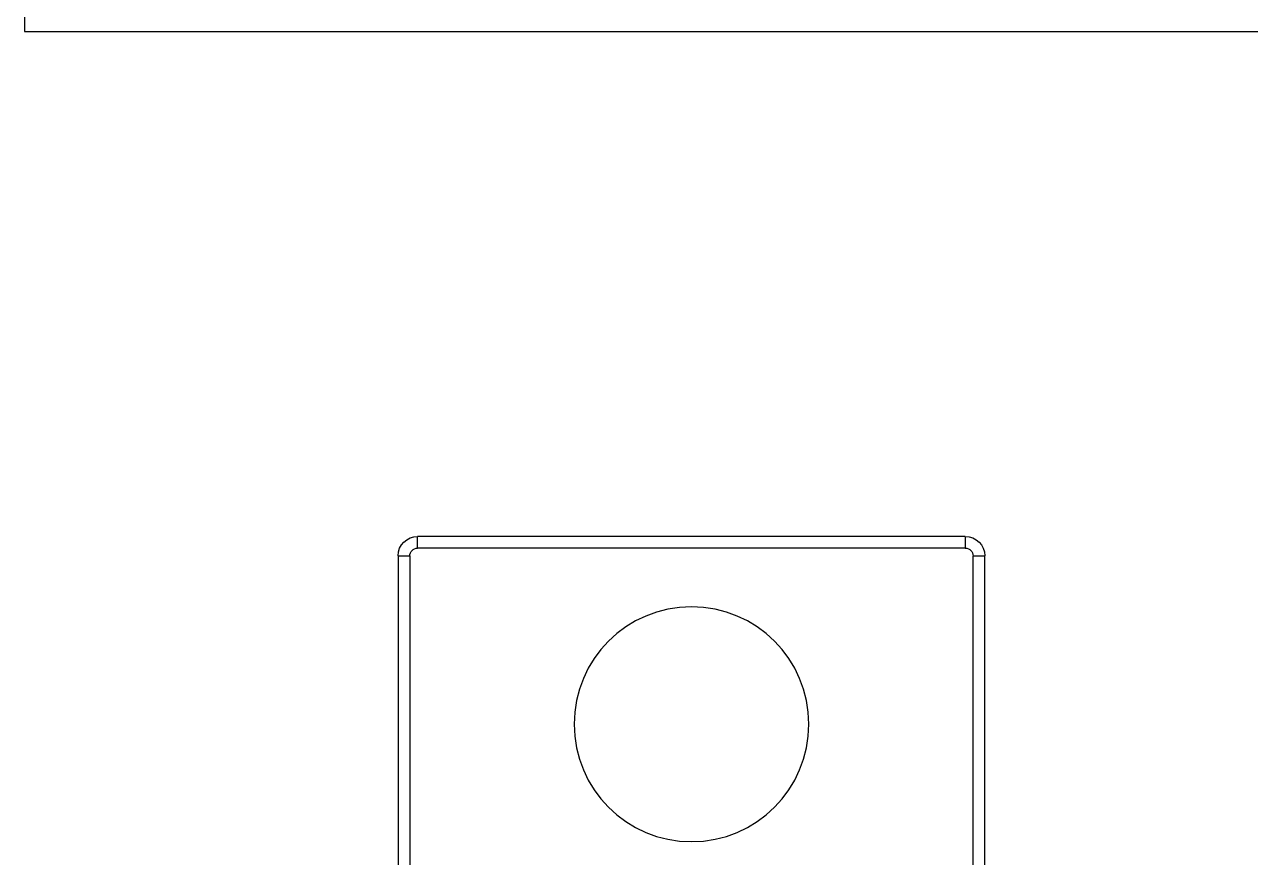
# Model space of a CAD drawing. Header units: millimetres. Extents: x 6622 to 532820, y 3370 to 359312.
# Drawn here: x 466535 to 466848.4, y 346750.6 to 346963.4 of the extents above; entities that cross this region are included whole.
import ezdxf

# ---------------------------------------------------------------- set-up
doc = ezdxf.new("R2010")
doc.units = ezdxf.units.MM

# ---------------------------------------------------------------- blocks, each defined once
blk = doc.blocks.new('A$C3E973D8C')
at = {"color": 2, "linetype": 'Continuous', "lineweight": 25}
for p, q in [((2315, 763.55), (2315, 713.55)), ((2315, 713.55), (1385, 713.55)), ((2074.5, 584.55), (2074.5, 581.55)), ((2074.5, 584.55), (2214.5, 584.55)), ((2214.5, 581.55), (2214.5, 584.55)), ((2074.5, 581.55), (2214.5, 581.55)), ((2072.5, 579.55), (2069.5, 579.55)), ((2069.5, 319.55), (2069.5, 579.55)), ((2072.5, 319.55), (2072.5, 579.55)), ((2219.5, 579.55), (2216.5, 579.55)), ((2216.5, 579.55), (2216.5, 376.47)), ((2219.5, 579.55), (2219.5, 375.74))]:
    blk.add_line(p, q, dxfattribs=at)
blk.add_circle((2144.5, 536.55), 30, dxfattribs=at)
for centre, radius, start, end in [((2074.5, 579.55), 5, 90, 180), ((2214.5, 579.55), 5, 0, 90), ((2074.5, 579.55), 2, 90, 180), ((2214.5, 579.55), 2, 0, 90)]:
    blk.add_arc(centre, radius, start, end, dxfattribs=at)

msp = doc.modelspace()

# ---------------------------------------------------------------- block references
at = {"extrusion": (0, 0, -1), "zscale": -1}
msp.add_blockref('A$C3E973D8C', (-468850, 346248.121), dxfattribs=at)

doc.saveas('drawing.dxf')
